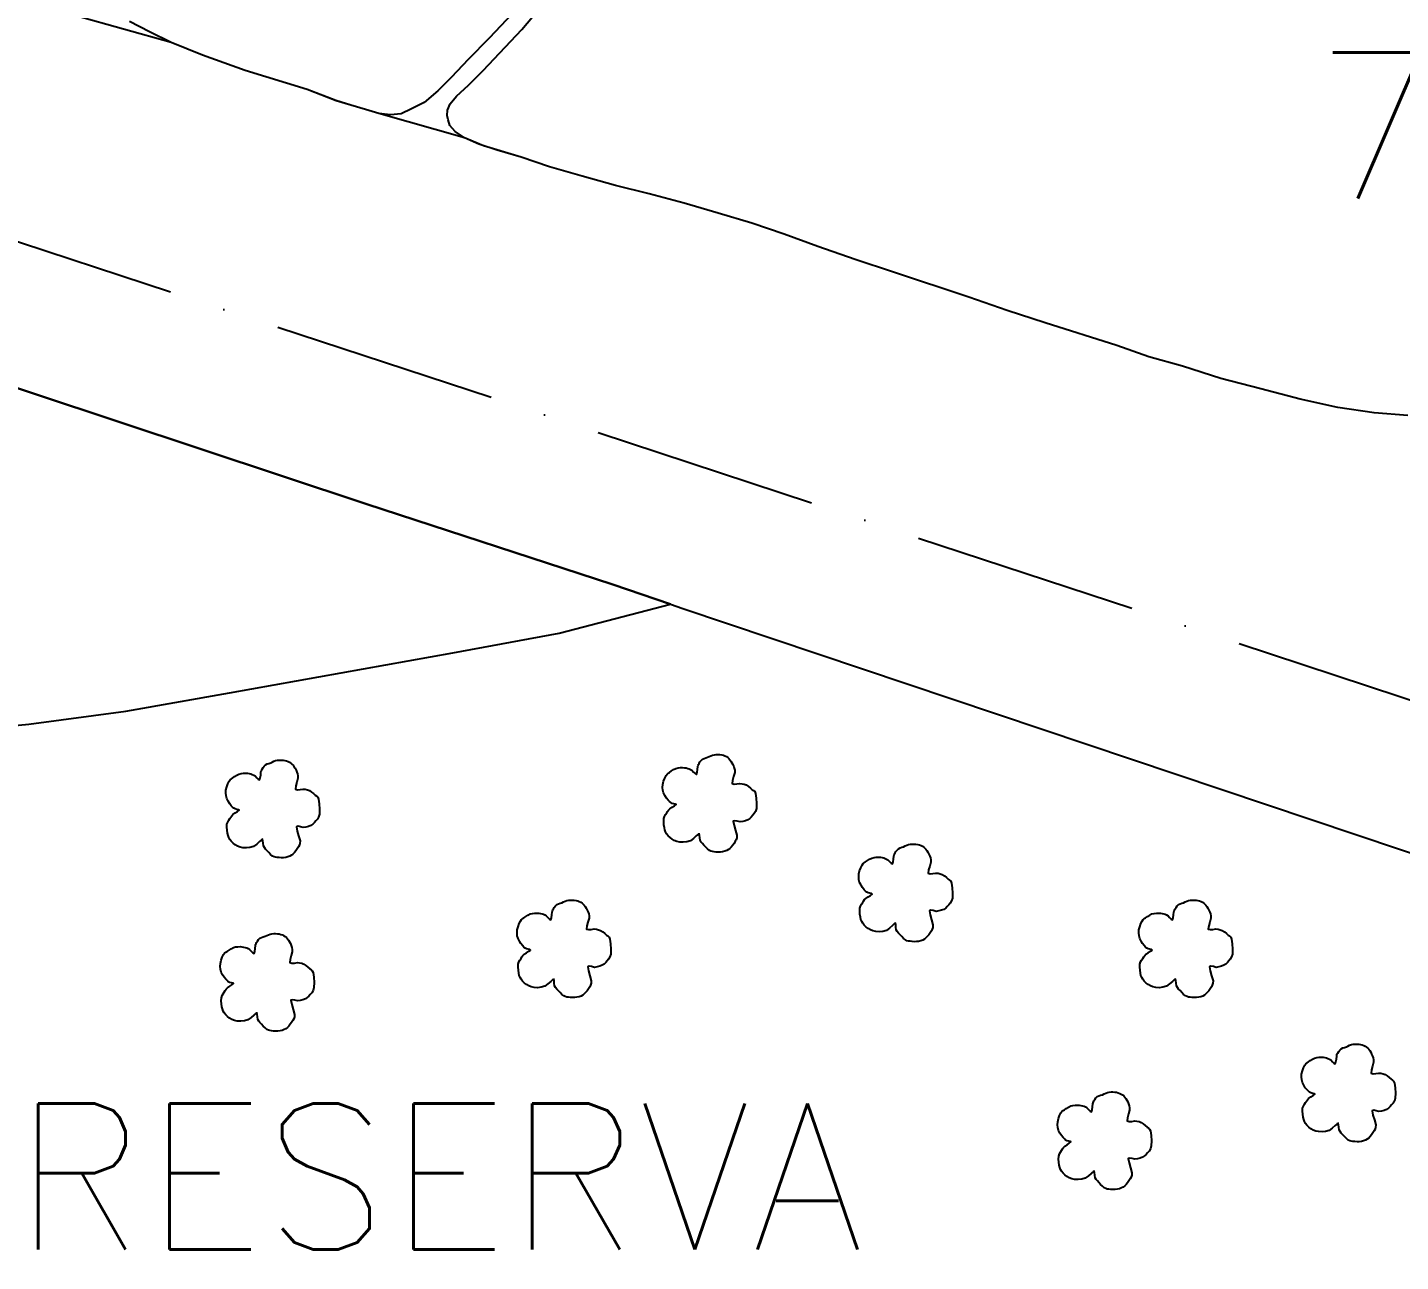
# Model space of a CAD drawing. Extents: x 730929 to 735129, y 7820181 to 7826121.
# Drawn here: x 732161.8 to 732406.4, y 7823783.1 to 7824003 of the extents above; entities that cross this region are included whole.
import ezdxf

# ---------------------------------------------------------------- set-up
doc = ezdxf.new("R2010")
doc.units = 0
doc.header["$MEASUREMENT"] = 0
doc.linetypes.add('LIN0', pattern=[0])
doc.linetypes.add('LIN3', pattern=[30, 20, -5, 0, -5])
for name, color, linetype in [('0114000475069', 5, 'Continuous'), ('0114000475075', 5, 'Continuous'), ('AREA LIVRE', 7, 'Continuous'), ('REDE_DE_LUZ', 6, 'LIN3'), ('RESERVA', 3, 'Continuous'), ('SIMBOLO ARVORE', 118, 'Continuous'), ('TEXTO_NUN_TAL', 7, 'Continuous')]:
    doc.layers.add(name, color=color, linetype=linetype)
doc.layers.add('TEXTO_DIVERSOS', color=7, linetype='Continuous', lineweight=5)
doc.styles.add('Simplex', font='simplex.shx')

msp = doc.modelspace()

# ---------------------------------------------------------------- linework, layer by layer
at = {"layer": '0114000475069'}
msp.add_lwpolyline([(732248.08, 7824005.38), (732244.03, 7824001.08), (732240.29, 7823997.26), (732237.32, 7823994.15), (732234.88, 7823991.67), (732232.44, 7823989.63), (732230.17, 7823988.49), (732228.33, 7823987.58), (732226.45, 7823987.43), (732224.36, 7823987.67), (732221.97, 7823988.38), (732219.38, 7823989.16), (732216.69, 7823989.96), (732211.59, 7823991.95), (732200.54, 7823995.31), (732192.92, 7823998.02), (732187.33, 7824000.32), (732183.48, 7824002.21), (732179.94, 7824004.02)], dxfattribs=at)
at = {"layer": '0114000475075'}
msp.add_lwpolyline([(732407.71, 7823933.81), (732401.68, 7823934.29), (732395.19, 7823935.25), (732388.52, 7823936.75), (732381.52, 7823938.57), (732374.36, 7823940.43), (732367.52, 7823942.63), (732361.56, 7823944.31), (732355.84, 7823946.29), (732343.09, 7823950.32), (732336.28, 7823952.54), (732329.48, 7823954.93), (732316.02, 7823959.35), (732309.19, 7823961.61), (732302.54, 7823963.92), (732296.58, 7823966.16), (732290.79, 7823968.09), (732284.82, 7823969.91), (732278.74, 7823971.68), (732272.49, 7823973.33), (732266.51, 7823974.84), (732260.56, 7823976.49), (732254.78, 7823978.16), (732249.73, 7823979.86), (732245.46, 7823981.13), (732242.16, 7823982.21), (732239.59, 7823983.29), (732237.94, 7823984.46), (732237.03, 7823985.53), (732236.7, 7823986.53), (732236.5, 7823987.31), (732236.58, 7823988.21), (732237.08, 7823989.38), (732238.22, 7823990.73), (732240.31, 7823992.68), (732242.96, 7823995.31), (732249.81, 7824002.62), (732254.29, 7824007.96)], dxfattribs=at)
at = {"layer": 'AREA LIVRE', "flags": 128}
msp.add_lwpolyline([(732266.06, 7823903.72), (732222.04, 7823918.07), (732133.63, 7823947.44), (732112.47, 7823954.36), (732092.1, 7823960.72), (732070.9, 7823967.15), (732054.75, 7823971.43), (732049.37, 7823976.41), (732046.57, 7823975.7), (732049.35, 7823962.46), (732055.03, 7823946.58), (732061.11, 7823931.42), (732068.13, 7823914.49), (732075.42, 7823897.25), (732081.65, 7823887.52), (732099.16, 7823876.72), (732108.91, 7823874.61), (732125.37, 7823875.27), (732162.02, 7823878.8), (732179.3, 7823881.14), (732197.77, 7823884.43), (732237.54, 7823891.54), (732256.51, 7823895.04), (732276.3, 7823900.18)], close=True, dxfattribs=at)
at = {"layer": 'REDE_DE_LUZ', "ltscale": 2, "flags": 128}
msp.add_lwpolyline([(731635.49, 7824137.51), (733120.49, 7823648.63), (733151.13, 7823638.54)], dxfattribs=at)
at = {"layer": 'REDE_DE_LUZ', "linetype": 'ByBlock'}
for points in [[(731998.59, 7824056.54), (732014.17, 7823988.23), (732049.37, 7823976.41), (732054.75, 7823971.43), (732070.9, 7823967.15), (732092.1, 7823960.72), (732112.47, 7823954.36), (732133.63, 7823947.44), (732222.04, 7823918.07), (732266.06, 7823903.72), (732276.3, 7823900.18), (732278.49, 7823899.45), (732510.38, 7823821.56)], [(732407.71, 7823933.81), (732401.68, 7823934.29), (732395.19, 7823935.25), (732388.52, 7823936.75), (732381.52, 7823938.57), (732374.36, 7823940.43), (732367.52, 7823942.63), (732361.56, 7823944.31), (732355.84, 7823946.29), (732343.09, 7823950.32), (732336.28, 7823952.54), (732329.48, 7823954.93), (732316.02, 7823959.35), (732309.19, 7823961.61), (732302.54, 7823963.92), (732296.58, 7823966.16), (732290.79, 7823968.09), (732284.82, 7823969.91), (732278.74, 7823971.68), (732272.49, 7823973.33), (732266.51, 7823974.84), (732260.56, 7823976.49), (732254.78, 7823978.16), (732249.73, 7823979.86), (732243.01, 7823981.86), (732239.59, 7823983.29), (732224.36, 7823987.67), (732221.97, 7823988.38), (732216.78, 7823989.93), (732211.59, 7823991.95), (732200.54, 7823995.31), (732192.92, 7823998.02), (732187.33, 7824000.32), (732161.88, 7824007.44)]]:
    msp.add_lwpolyline(points, dxfattribs=at)
at = {"layer": 'RESERVA', "linetype": 'Continuous'}
msp.add_lwpolyline([(732101.11, 7823595.87), (732047.35, 7823842.8), (732014.17, 7823988.23), (732049.37, 7823976.41), (732046.57, 7823975.7), (732049.35, 7823962.46), (732055.03, 7823946.58), (732061.11, 7823931.42), (732068.13, 7823914.49), (732075.42, 7823897.25), (732081.65, 7823887.52), (732099.16, 7823876.72), (732108.91, 7823874.61), (732125.37, 7823875.27), (732162.02, 7823878.8), (732179.3, 7823881.14), (732197.77, 7823884.43), (732237.54, 7823891.54), (732256.51, 7823895.04), (732276.3, 7823900.18), (732278.49, 7823899.45), (732510.38, 7823821.56)], dxfattribs=at)
at = {"layer": 'SIMBOLO ARVORE', "linetype": 'LIN0', "elevation": 716.76, "flags": 128}
for points in [[(732203.54, 7823858.29), (732203.09, 7823857.9), (732202.59, 7823857.45), (732202.04, 7823857.03), (732201.4, 7823856.86), (732200.75, 7823856.79), (732200.13, 7823856.81), (732199.62, 7823856.92), (732199.17, 7823857.1), (732198.77, 7823857.34), (732198.39, 7823857.62), (732198.07, 7823857.94), (732197.8, 7823858.29), (732197.62, 7823858.62), (732197.49, 7823858.97), (732197.4, 7823859.37), (732197.32, 7823859.91), (732197.28, 7823860.46), (732197.29, 7823860.98), (732197.43, 7823861.37), (732197.61, 7823861.7), (732197.81, 7823861.99), (732197.97, 7823862.26), (732198.14, 7823862.51), (732198.36, 7823862.74), (732198.78, 7823863.02), (732199.18, 7823863.27), (732199.46, 7823863.49), (732199.34, 7823863.58), (732199.08, 7823863.64), (732198.76, 7823863.71), (732198.54, 7823863.84), (732198.31, 7823864.03), (732198.07, 7823864.28), (732197.78, 7823864.65), (732197.5, 7823865.08), (732197.26, 7823865.56), (732197.14, 7823866.05), (732197.09, 7823866.56), (732197.12, 7823867.08), (732197.26, 7823867.66), (732197.47, 7823868.2), (732197.7, 7823868.67), (732197.88, 7823868.91), (732198.08, 7823869.09), (732198.32, 7823869.24), (732198.66, 7823869.48), (732199.03, 7823869.72), (732199.44, 7823869.92), (732199.84, 7823870.02), (732200.23, 7823870.07), (732200.61, 7823870.08), (732200.95, 7823870.06), (732201.27, 7823870.02), (732201.56, 7823869.94), (732201.81, 7823869.86), (732202.06, 7823869.75), (732202.3, 7823869.6), (732202.6, 7823869.28), (732202.88, 7823869), (732203.12, 7823868.87), (732203.24, 7823869.25), (732203.31, 7823869.75), (732203.36, 7823870.26), (732203.41, 7823870.49), (732203.48, 7823870.66), (732203.57, 7823870.82), (732203.73, 7823871.08), (732203.94, 7823871.35), (732204.18, 7823871.59), (732204.46, 7823871.73), (732204.77, 7823871.83), (732205.09, 7823871.92), (732205.38, 7823872.07), (732205.67, 7823872.2), (732205.97, 7823872.32), (732206.3, 7823872.38), (732206.63, 7823872.41), (732206.97, 7823872.41), (732207.29, 7823872.39), (732207.61, 7823872.35), (732207.91, 7823872.27), (732208.18, 7823872.16), (732208.44, 7823872.03), (732208.67, 7823871.87), (732208.88, 7823871.69), (732209.07, 7823871.49), (732209.24, 7823871.25), (732209.43, 7823870.96), (732209.6, 7823870.62), (732209.74, 7823870.27), (732209.86, 7823869.96), (732209.93, 7823869.6), (732209.94, 7823869.18), (732209.73, 7823868.48), (732209.55, 7823867.8), (732209.48, 7823867.23), (732209.84, 7823867.13), (732210.32, 7823867.17), (732210.85, 7823867.25), (732211.24, 7823867.21), (732211.62, 7823867.12), (732211.98, 7823866.98), (732212.36, 7823866.73), (732212.72, 7823866.44), (732213.04, 7823866.14), (732213.29, 7823866), (732213.48, 7823865.8), (732213.63, 7823865.46), (732213.75, 7823864.62), (732213.81, 7823863.68), (732213.79, 7823862.78), (732213.63, 7823862.27), (732213.41, 7823861.88), (732213.13, 7823861.58), (732212.88, 7823861.27), (732212.59, 7823861), (732212.26, 7823860.78), (732211.82, 7823860.61), (732211.36, 7823860.48), (732210.88, 7823860.41), (732210.38, 7823860.55), (732209.96, 7823860.62), (732209.68, 7823860.52), (732209.83, 7823859.77), (732210.07, 7823858.89), (732210.32, 7823858.01), (732210.3, 7823857.57), (732210.2, 7823857.23), (732210.03, 7823856.95), (732209.82, 7823856.58), (732209.57, 7823856.24), (732209.3, 7823855.93), (732209.06, 7823855.67), (732208.8, 7823855.46), (732208.51, 7823855.29), (732208.15, 7823855.16), (732207.77, 7823855.07), (732207.37, 7823855.01), (732206.98, 7823855.01), (732206.61, 7823855.03), (732206.25, 7823855.08), (732205.96, 7823855.12), (732205.68, 7823855.19), (732205.41, 7823855.32), (732205.08, 7823855.6), (732204.75, 7823855.92), (732204.44, 7823856.27), (732204.18, 7823856.54), (732203.96, 7823856.82), (732203.79, 7823857.12), (732203.73, 7823857.59), (732203.68, 7823858.05), (732203.58, 7823858.42), (732203.58, 7823858.42)], [(732281.37, 7823859.29), (732280.92, 7823858.9), (732280.42, 7823858.45), (732279.87, 7823858.03), (732279.23, 7823857.85), (732278.58, 7823857.78), (732277.96, 7823857.81), (732277.45, 7823857.92), (732277, 7823858.1), (732276.6, 7823858.34), (732276.23, 7823858.62), (732275.9, 7823858.94), (732275.63, 7823859.28), (732275.45, 7823859.61), (732275.32, 7823859.97), (732275.24, 7823860.37), (732275.15, 7823860.9), (732275.11, 7823861.45), (732275.13, 7823861.98), (732275.26, 7823862.36), (732275.44, 7823862.7), (732275.65, 7823862.99), (732275.8, 7823863.26), (732275.98, 7823863.5), (732276.2, 7823863.74), (732276.62, 7823864.01), (732277.01, 7823864.27), (732277.3, 7823864.49), (732277.17, 7823864.57), (732276.92, 7823864.64), (732276.6, 7823864.71), (732276.37, 7823864.84), (732276.15, 7823865.03), (732275.91, 7823865.28), (732275.61, 7823865.65), (732275.33, 7823866.08), (732275.1, 7823866.56), (732274.97, 7823867.05), (732274.92, 7823867.56), (732274.95, 7823868.08), (732275.1, 7823868.65), (732275.3, 7823869.2), (732275.54, 7823869.66), (732275.71, 7823869.91), (732275.91, 7823870.09), (732276.15, 7823870.23), (732276.49, 7823870.48), (732276.87, 7823870.72), (732277.27, 7823870.92), (732277.67, 7823871.02), (732278.07, 7823871.07), (732278.45, 7823871.08), (732278.79, 7823871.06), (732279.1, 7823871.01), (732279.39, 7823870.94), (732279.65, 7823870.86), (732279.89, 7823870.75), (732280.14, 7823870.6), (732280.43, 7823870.27), (732280.71, 7823870), (732280.95, 7823869.87), (732281.07, 7823870.24), (732281.14, 7823870.74), (732281.2, 7823871.26), (732281.25, 7823871.49), (732281.31, 7823871.66), (732281.4, 7823871.82), (732281.57, 7823872.08), (732281.77, 7823872.35), (732282.01, 7823872.59), (732282.3, 7823872.72), (732282.6, 7823872.83), (732282.92, 7823872.92), (732283.21, 7823873.06), (732283.51, 7823873.2), (732283.81, 7823873.31), (732284.13, 7823873.37), (732284.47, 7823873.4), (732284.8, 7823873.4), (732285.13, 7823873.39), (732285.44, 7823873.34), (732285.74, 7823873.27), (732286.02, 7823873.16), (732286.28, 7823873.03), (732286.51, 7823872.87), (732286.71, 7823872.69), (732286.9, 7823872.49), (732287.08, 7823872.25), (732287.26, 7823871.95), (732287.43, 7823871.62), (732287.58, 7823871.27), (732287.69, 7823870.95), (732287.76, 7823870.6), (732287.77, 7823870.18), (732287.57, 7823869.48), (732287.39, 7823868.8), (732287.32, 7823868.23), (732287.67, 7823868.13), (732288.15, 7823868.16), (732288.68, 7823868.25), (732289.08, 7823868.2), (732289.45, 7823868.12), (732289.81, 7823867.98), (732290.19, 7823867.72), (732290.55, 7823867.43), (732290.88, 7823867.13), (732291.12, 7823867), (732291.32, 7823866.8), (732291.47, 7823866.46), (732291.59, 7823865.62), (732291.64, 7823864.68), (732291.63, 7823863.78), (732291.47, 7823863.27), (732291.24, 7823862.88), (732290.97, 7823862.58), (732290.72, 7823862.26), (732290.43, 7823862), (732290.09, 7823861.78), (732289.66, 7823861.6), (732289.19, 7823861.48), (732288.72, 7823861.41), (732288.22, 7823861.54), (732287.79, 7823861.62), (732287.51, 7823861.52), (732287.66, 7823860.77), (732287.91, 7823859.89), (732288.16, 7823859.01), (732288.14, 7823858.56), (732288.03, 7823858.23), (732287.86, 7823857.94), (732287.65, 7823857.58), (732287.41, 7823857.24), (732287.14, 7823856.92), (732286.89, 7823856.67), (732286.63, 7823856.46), (732286.34, 7823856.29), (732285.98, 7823856.16), (732285.6, 7823856.06), (732285.21, 7823856.01), (732284.82, 7823856), (732284.44, 7823856.03), (732284.09, 7823856.08), (732283.79, 7823856.11), (732283.52, 7823856.19), (732283.24, 7823856.32), (732282.91, 7823856.59), (732282.59, 7823856.92), (732282.28, 7823857.27), (732282.02, 7823857.54), (732281.8, 7823857.81), (732281.62, 7823858.12), (732281.57, 7823858.59), (732281.51, 7823859.04), (732281.42, 7823859.42), (732281.42, 7823859.42)], [(732316.3, 7823843.33), (732315.85, 7823842.94), (732315.35, 7823842.49), (732314.8, 7823842.07), (732314.16, 7823841.9), (732313.51, 7823841.83), (732312.89, 7823841.85), (732312.38, 7823841.96), (732311.93, 7823842.14), (732311.53, 7823842.38), (732311.15, 7823842.66), (732310.83, 7823842.98), (732310.56, 7823843.33), (732310.38, 7823843.66), (732310.25, 7823844.02), (732310.16, 7823844.42), (732310.08, 7823844.95), (732310.04, 7823845.5), (732310.05, 7823846.02), (732310.19, 7823846.41), (732310.37, 7823846.74), (732310.57, 7823847.04), (732310.73, 7823847.3), (732310.91, 7823847.55), (732311.12, 7823847.78), (732311.55, 7823848.06), (732311.94, 7823848.31), (732312.22, 7823848.53), (732312.1, 7823848.62), (732311.84, 7823848.68), (732311.52, 7823848.75), (732311.3, 7823848.89), (732311.07, 7823849.07), (732310.83, 7823849.32), (732310.54, 7823849.69), (732310.26, 7823850.13), (732310.02, 7823850.6), (732309.9, 7823851.09), (732309.85, 7823851.6), (732309.88, 7823852.12), (732310.02, 7823852.7), (732310.23, 7823853.24), (732310.46, 7823853.71), (732310.64, 7823853.96), (732310.84, 7823854.13), (732311.08, 7823854.28), (732311.42, 7823854.52), (732311.8, 7823854.76), (732312.2, 7823854.96), (732312.6, 7823855.06), (732312.99, 7823855.11), (732313.38, 7823855.12), (732313.71, 7823855.1), (732314.03, 7823855.06), (732314.32, 7823854.99), (732314.57, 7823854.9), (732314.82, 7823854.79), (732315.06, 7823854.64), (732315.36, 7823854.32), (732315.64, 7823854.04), (732315.88, 7823853.91), (732316, 7823854.29), (732316.07, 7823854.79), (732316.12, 7823855.3), (732316.17, 7823855.53), (732316.24, 7823855.7), (732316.33, 7823855.86), (732316.49, 7823856.13), (732316.7, 7823856.39), (732316.94, 7823856.63), (732317.22, 7823856.77), (732317.53, 7823856.87), (732317.85, 7823856.97), (732318.14, 7823857.11), (732318.43, 7823857.24), (732318.73, 7823857.36), (732319.06, 7823857.42), (732319.39, 7823857.45), (732319.73, 7823857.45), (732320.05, 7823857.43), (732320.37, 7823857.39), (732320.67, 7823857.31), (732320.95, 7823857.21), (732321.2, 7823857.07), (732321.44, 7823856.91), (732321.64, 7823856.74), (732321.83, 7823856.53), (732322, 7823856.3), (732322.19, 7823856), (732322.36, 7823855.67), (732322.5, 7823855.31), (732322.62, 7823855), (732322.69, 7823854.64), (732322.7, 7823854.22), (732322.5, 7823853.53), (732322.31, 7823852.84), (732322.24, 7823852.27), (732322.6, 7823852.17), (732323.08, 7823852.21), (732323.61, 7823852.29), (732324, 7823852.25), (732324.38, 7823852.16), (732324.74, 7823852.02), (732325.12, 7823851.77), (732325.48, 7823851.48), (732325.8, 7823851.18), (732326.05, 7823851.04), (732326.25, 7823850.85), (732326.39, 7823850.5), (732326.51, 7823849.66), (732326.57, 7823848.72), (732326.55, 7823847.82), (732326.39, 7823847.31), (732326.17, 7823846.92), (732325.89, 7823846.62), (732325.64, 7823846.31), (732325.35, 7823846.04), (732325.02, 7823845.82), (732324.58, 7823845.65), (732324.12, 7823845.53), (732323.65, 7823845.45), (732323.14, 7823845.59), (732322.72, 7823845.66), (732322.44, 7823845.56), (732322.59, 7823844.82), (732322.84, 7823843.93), (732323.08, 7823843.06), (732323.06, 7823842.61), (732322.96, 7823842.27), (732322.79, 7823841.99), (732322.58, 7823841.63), (732322.33, 7823841.28), (732322.06, 7823840.97), (732321.82, 7823840.72), (732321.56, 7823840.51), (732321.27, 7823840.33), (732320.91, 7823840.2), (732320.53, 7823840.11), (732320.13, 7823840.06), (732319.75, 7823840.05), (732319.37, 7823840.07), (732319.01, 7823840.12), (732318.72, 7823840.16), (732318.44, 7823840.23), (732318.17, 7823840.36), (732317.84, 7823840.64), (732317.51, 7823840.97), (732317.2, 7823841.31), (732316.94, 7823841.58), (732316.72, 7823841.86), (732316.55, 7823842.17), (732316.49, 7823842.64), (732316.44, 7823843.09), (732316.35, 7823843.46), (732316.35, 7823843.46)], [(732255.43, 7823833.36), (732254.98, 7823832.97), (732254.48, 7823832.52), (732253.93, 7823832.1), (732253.29, 7823831.93), (732252.64, 7823831.86), (732252.02, 7823831.88), (732251.51, 7823831.99), (732251.06, 7823832.17), (732250.66, 7823832.41), (732250.28, 7823832.69), (732249.96, 7823833.01), (732249.69, 7823833.36), (732249.51, 7823833.69), (732249.38, 7823834.04), (732249.29, 7823834.45), (732249.21, 7823834.98), (732249.17, 7823835.53), (732249.18, 7823836.05), (732249.32, 7823836.44), (732249.5, 7823836.77), (732249.7, 7823837.06), (732249.86, 7823837.33), (732250.03, 7823837.58), (732250.25, 7823837.81), (732250.67, 7823838.09), (732251.07, 7823838.34), (732251.35, 7823838.56), (732251.23, 7823838.65), (732250.97, 7823838.71), (732250.65, 7823838.78), (732250.43, 7823838.91), (732250.2, 7823839.1), (732249.96, 7823839.35), (732249.67, 7823839.72), (732249.39, 7823840.15), (732249.15, 7823840.63), (732249.03, 7823841.12), (732248.98, 7823841.63), (732249.01, 7823842.15), (732249.15, 7823842.73), (732249.36, 7823843.27), (732249.59, 7823843.74), (732249.77, 7823843.98), (732249.97, 7823844.16), (732250.21, 7823844.31), (732250.55, 7823844.55), (732250.92, 7823844.79), (732251.33, 7823844.99), (732251.73, 7823845.09), (732252.12, 7823845.14), (732252.5, 7823845.15), (732252.84, 7823845.13), (732253.16, 7823845.09), (732253.45, 7823845.01), (732253.7, 7823844.93), (732253.95, 7823844.82), (732254.19, 7823844.67), (732254.49, 7823844.35), (732254.77, 7823844.07), (732255.01, 7823843.94), (732255.12, 7823844.32), (732255.2, 7823844.82), (732255.25, 7823845.33), (732255.3, 7823845.56), (732255.37, 7823845.73), (732255.46, 7823845.89), (732255.62, 7823846.15), (732255.83, 7823846.42), (732256.07, 7823846.66), (732256.35, 7823846.8), (732256.66, 7823846.9), (732256.98, 7823846.99), (732257.27, 7823847.14), (732257.56, 7823847.27), (732257.86, 7823847.39), (732258.19, 7823847.45), (732258.52, 7823847.48), (732258.86, 7823847.48), (732259.18, 7823847.46), (732259.5, 7823847.42), (732259.8, 7823847.34), (732260.07, 7823847.24), (732260.33, 7823847.1), (732260.56, 7823846.94), (732260.77, 7823846.77), (732260.96, 7823846.56), (732261.13, 7823846.32), (732261.32, 7823846.03), (732261.49, 7823845.69), (732261.63, 7823845.34), (732261.75, 7823845.03), (732261.82, 7823844.67), (732261.83, 7823844.25), (732261.62, 7823843.56), (732261.44, 7823842.87), (732261.37, 7823842.3), (732261.73, 7823842.2), (732262.21, 7823842.24), (732262.74, 7823842.32), (732263.13, 7823842.28), (732263.51, 7823842.19), (732263.87, 7823842.05), (732264.25, 7823841.8), (732264.61, 7823841.51), (732264.93, 7823841.21), (732265.18, 7823841.07), (732265.37, 7823840.87), (732265.52, 7823840.53), (732265.64, 7823839.69), (732265.7, 7823838.75), (732265.68, 7823837.85), (732265.52, 7823837.34), (732265.3, 7823836.95), (732265.02, 7823836.65), (732264.77, 7823836.34), (732264.48, 7823836.07), (732264.15, 7823835.85), (732263.71, 7823835.68), (732263.25, 7823835.55), (732262.77, 7823835.48), (732262.27, 7823835.62), (732261.85, 7823835.69), (732261.57, 7823835.59), (732261.72, 7823834.84), (732261.96, 7823833.96), (732262.21, 7823833.08), (732262.19, 7823832.64), (732262.09, 7823832.3), (732261.92, 7823832.02), (732261.71, 7823831.65), (732261.46, 7823831.31), (732261.19, 7823831), (732260.95, 7823830.74), (732260.69, 7823830.53), (732260.4, 7823830.36), (732260.04, 7823830.23), (732259.66, 7823830.14), (732259.26, 7823830.08), (732258.87, 7823830.08), (732258.5, 7823830.1), (732258.14, 7823830.15), (732257.85, 7823830.19), (732257.57, 7823830.26), (732257.3, 7823830.39), (732256.97, 7823830.67), (732256.64, 7823830.99), (732256.33, 7823831.34), (732256.07, 7823831.61), (732255.85, 7823831.89), (732255.68, 7823832.19), (732255.62, 7823832.66), (732255.57, 7823833.12), (732255.47, 7823833.49), (732255.47, 7823833.49)], [(732366.19, 7823833.36), (732365.74, 7823832.97), (732365.24, 7823832.52), (732364.69, 7823832.1), (732364.05, 7823831.93), (732363.4, 7823831.86), (732362.78, 7823831.88), (732362.27, 7823831.99), (732361.82, 7823832.17), (732361.42, 7823832.41), (732361.05, 7823832.69), (732360.72, 7823833.01), (732360.46, 7823833.36), (732360.27, 7823833.69), (732360.14, 7823834.04), (732360.06, 7823834.45), (732359.97, 7823834.98), (732359.93, 7823835.53), (732359.95, 7823836.05), (732360.08, 7823836.44), (732360.26, 7823836.77), (732360.47, 7823837.06), (732360.62, 7823837.33), (732360.8, 7823837.58), (732361.02, 7823837.81), (732361.44, 7823838.09), (732361.83, 7823838.34), (732362.12, 7823838.56), (732361.99, 7823838.65), (732361.74, 7823838.71), (732361.42, 7823838.78), (732361.19, 7823838.91), (732360.97, 7823839.1), (732360.73, 7823839.35), (732360.43, 7823839.72), (732360.15, 7823840.15), (732359.92, 7823840.63), (732359.79, 7823841.12), (732359.74, 7823841.63), (732359.77, 7823842.15), (732359.92, 7823842.73), (732360.12, 7823843.27), (732360.36, 7823843.74), (732360.53, 7823843.98), (732360.73, 7823844.16), (732360.97, 7823844.31), (732361.31, 7823844.55), (732361.69, 7823844.79), (732362.09, 7823844.99), (732362.49, 7823845.09), (732362.89, 7823845.14), (732363.27, 7823845.15), (732363.61, 7823845.13), (732363.92, 7823845.09), (732364.21, 7823845.01), (732364.47, 7823844.93), (732364.71, 7823844.82), (732364.96, 7823844.67), (732365.25, 7823844.35), (732365.53, 7823844.07), (732365.77, 7823843.94), (732365.89, 7823844.32), (732365.96, 7823844.82), (732366.02, 7823845.33), (732366.07, 7823845.56), (732366.13, 7823845.73), (732366.22, 7823845.89), (732366.39, 7823846.15), (732366.59, 7823846.42), (732366.83, 7823846.66), (732367.12, 7823846.8), (732367.42, 7823846.9), (732367.74, 7823846.99), (732368.03, 7823847.14), (732368.33, 7823847.27), (732368.63, 7823847.39), (732368.95, 7823847.45), (732369.29, 7823847.48), (732369.62, 7823847.48), (732369.95, 7823847.46), (732370.26, 7823847.42), (732370.56, 7823847.34), (732370.84, 7823847.24), (732371.1, 7823847.1), (732371.33, 7823846.94), (732371.53, 7823846.77), (732371.72, 7823846.56), (732371.9, 7823846.32), (732372.08, 7823846.03), (732372.25, 7823845.69), (732372.4, 7823845.34), (732372.51, 7823845.03), (732372.58, 7823844.67), (732372.59, 7823844.25), (732372.39, 7823843.56), (732372.21, 7823842.87), (732372.14, 7823842.3), (732372.49, 7823842.2), (732372.97, 7823842.24), (732373.5, 7823842.32), (732373.9, 7823842.28), (732374.27, 7823842.19), (732374.63, 7823842.05), (732375.01, 7823841.8), (732375.37, 7823841.51), (732375.7, 7823841.21), (732375.94, 7823841.07), (732376.14, 7823840.87), (732376.29, 7823840.53), (732376.41, 7823839.69), (732376.46, 7823838.75), (732376.45, 7823837.85), (732376.29, 7823837.34), (732376.06, 7823836.95), (732375.79, 7823836.65), (732375.54, 7823836.34), (732375.25, 7823836.07), (732374.91, 7823835.85), (732374.48, 7823835.68), (732374.01, 7823835.55), (732373.54, 7823835.48), (732373.04, 7823835.62), (732372.61, 7823835.69), (732372.33, 7823835.59), (732372.48, 7823834.84), (732372.73, 7823833.96), (732372.98, 7823833.08), (732372.96, 7823832.64), (732372.85, 7823832.3), (732372.68, 7823832.02), (732372.47, 7823831.65), (732372.23, 7823831.31), (732371.96, 7823831), (732371.71, 7823830.74), (732371.45, 7823830.53), (732371.16, 7823830.36), (732370.8, 7823830.23), (732370.42, 7823830.14), (732370.03, 7823830.08), (732369.64, 7823830.08), (732369.26, 7823830.1), (732368.91, 7823830.15), (732368.61, 7823830.19), (732368.34, 7823830.26), (732368.06, 7823830.39), (732367.73, 7823830.67), (732367.41, 7823830.99), (732367.1, 7823831.34), (732366.84, 7823831.61), (732366.62, 7823831.89), (732366.44, 7823832.19), (732366.39, 7823832.66), (732366.33, 7823833.12), (732366.24, 7823833.49), (732366.24, 7823833.49)], [(732202.54, 7823827.38), (732202.09, 7823826.99), (732201.59, 7823826.54), (732201.04, 7823826.12), (732200.4, 7823825.94), (732199.75, 7823825.87), (732199.13, 7823825.9), (732198.62, 7823826.01), (732198.17, 7823826.19), (732197.77, 7823826.43), (732197.39, 7823826.71), (732197.07, 7823827.03), (732196.8, 7823827.37), (732196.62, 7823827.7), (732196.49, 7823828.06), (732196.4, 7823828.46), (732196.32, 7823828.99), (732196.28, 7823829.54), (732196.3, 7823830.07), (732196.43, 7823830.45), (732196.61, 7823830.79), (732196.82, 7823831.08), (732196.97, 7823831.35), (732197.15, 7823831.59), (732197.37, 7823831.83), (732197.79, 7823832.1), (732198.18, 7823832.36), (732198.46, 7823832.58), (732198.34, 7823832.66), (732198.09, 7823832.73), (732197.76, 7823832.8), (732197.54, 7823832.93), (732197.31, 7823833.12), (732197.08, 7823833.37), (732196.78, 7823833.74), (732196.5, 7823834.17), (732196.26, 7823834.65), (732196.14, 7823835.14), (732196.09, 7823835.65), (732196.12, 7823836.17), (732196.27, 7823836.74), (732196.47, 7823837.29), (732196.7, 7823837.75), (732196.88, 7823838), (732197.08, 7823838.18), (732197.32, 7823838.32), (732197.66, 7823838.57), (732198.04, 7823838.81), (732198.44, 7823839.01), (732198.84, 7823839.11), (732199.24, 7823839.16), (732199.62, 7823839.17), (732199.96, 7823839.15), (732200.27, 7823839.1), (732200.56, 7823839.03), (732200.82, 7823838.95), (732201.06, 7823838.84), (732201.3, 7823838.69), (732201.6, 7823838.36), (732201.88, 7823838.09), (732202.12, 7823837.96), (732202.24, 7823838.33), (732202.31, 7823838.83), (732202.36, 7823839.35), (732202.41, 7823839.58), (732202.48, 7823839.75), (732202.57, 7823839.91), (732202.73, 7823840.17), (732202.94, 7823840.44), (732203.18, 7823840.68), (732203.47, 7823840.81), (732203.77, 7823840.92), (732204.09, 7823841.01), (732204.38, 7823841.15), (732204.67, 7823841.29), (732204.97, 7823841.4), (732205.3, 7823841.46), (732205.64, 7823841.49), (732205.97, 7823841.49), (732206.3, 7823841.48), (732206.61, 7823841.43), (732206.91, 7823841.36), (732207.19, 7823841.25), (732207.44, 7823841.12), (732207.68, 7823840.96), (732207.88, 7823840.78), (732208.07, 7823840.58), (732208.25, 7823840.34), (732208.43, 7823840.04), (732208.6, 7823839.71), (732208.74, 7823839.36), (732208.86, 7823839.04), (732208.93, 7823838.69), (732208.94, 7823838.27), (732208.74, 7823837.57), (732208.56, 7823836.89), (732208.49, 7823836.32), (732208.84, 7823836.22), (732209.32, 7823836.25), (732209.85, 7823836.34), (732210.24, 7823836.29), (732210.62, 7823836.21), (732210.98, 7823836.07), (732211.36, 7823835.81), (732211.72, 7823835.52), (732212.04, 7823835.22), (732212.29, 7823835.09), (732212.49, 7823834.89), (732212.63, 7823834.55), (732212.75, 7823833.71), (732212.81, 7823832.77), (732212.79, 7823831.87), (732212.64, 7823831.36), (732212.41, 7823830.97), (732212.14, 7823830.67), (732211.88, 7823830.35), (732211.59, 7823830.09), (732211.26, 7823829.87), (732210.83, 7823829.69), (732210.36, 7823829.57), (732209.89, 7823829.5), (732209.38, 7823829.63), (732208.96, 7823829.71), (732208.68, 7823829.61), (732208.83, 7823828.86), (732209.08, 7823827.98), (732209.33, 7823827.1), (732209.31, 7823826.65), (732209.2, 7823826.32), (732209.03, 7823826.03), (732208.82, 7823825.67), (732208.57, 7823825.33), (732208.31, 7823825.01), (732208.06, 7823824.76), (732207.8, 7823824.55), (732207.51, 7823824.38), (732207.15, 7823824.25), (732206.77, 7823824.15), (732206.38, 7823824.1), (732205.99, 7823824.09), (732205.61, 7823824.12), (732205.25, 7823824.17), (732204.96, 7823824.2), (732204.68, 7823824.28), (732204.41, 7823824.41), (732204.08, 7823824.68), (732203.75, 7823825.01), (732203.44, 7823825.36), (732203.18, 7823825.63), (732202.96, 7823825.9), (732202.79, 7823826.21), (732202.73, 7823826.68), (732202.68, 7823827.13), (732202.59, 7823827.51), (732202.59, 7823827.51)], [(732395.19, 7823807.68), (732394.74, 7823807.29), (732394.23, 7823806.84), (732393.68, 7823806.42), (732393.04, 7823806.25), (732392.4, 7823806.18), (732391.77, 7823806.2), (732391.27, 7823806.31), (732390.81, 7823806.49), (732390.41, 7823806.73), (732390.04, 7823807.01), (732389.71, 7823807.33), (732389.45, 7823807.68), (732389.27, 7823808.01), (732389.14, 7823808.36), (732389.05, 7823808.76), (732388.96, 7823809.3), (732388.92, 7823809.85), (732388.94, 7823810.37), (732389.07, 7823810.76), (732389.26, 7823811.09), (732389.46, 7823811.38), (732389.62, 7823811.65), (732389.79, 7823811.9), (732390.01, 7823812.13), (732390.43, 7823812.41), (732390.83, 7823812.66), (732391.11, 7823812.88), (732390.99, 7823812.97), (732390.73, 7823813.03), (732390.41, 7823813.1), (732390.19, 7823813.23), (732389.96, 7823813.42), (732389.72, 7823813.67), (732389.42, 7823814.04), (732389.14, 7823814.47), (732388.91, 7823814.95), (732388.78, 7823815.44), (732388.73, 7823815.95), (732388.76, 7823816.47), (732388.91, 7823817.05), (732389.11, 7823817.59), (732389.35, 7823818.06), (732389.53, 7823818.3), (732389.73, 7823818.48), (732389.96, 7823818.62), (732390.3, 7823818.87), (732390.68, 7823819.11), (732391.08, 7823819.31), (732391.49, 7823819.41), (732391.88, 7823819.46), (732392.26, 7823819.47), (732392.6, 7823819.45), (732392.91, 7823819.41), (732393.2, 7823819.33), (732393.46, 7823819.25), (732393.7, 7823819.14), (732393.95, 7823818.99), (732394.24, 7823818.67), (732394.52, 7823818.39), (732394.76, 7823818.26), (732394.88, 7823818.63), (732394.96, 7823819.14), (732395.01, 7823819.65), (732395.06, 7823819.88), (732395.12, 7823820.05), (732395.22, 7823820.21), (732395.38, 7823820.47), (732395.58, 7823820.74), (732395.83, 7823820.98), (732396.11, 7823821.11), (732396.42, 7823821.22), (732396.73, 7823821.31), (732397.02, 7823821.45), (732397.32, 7823821.59), (732397.62, 7823821.71), (732397.95, 7823821.77), (732398.28, 7823821.8), (732398.61, 7823821.8), (732398.94, 7823821.78), (732399.26, 7823821.74), (732399.56, 7823821.66), (732399.83, 7823821.55), (732400.09, 7823821.42), (732400.32, 7823821.26), (732400.53, 7823821.08), (732400.72, 7823820.88), (732400.89, 7823820.64), (732401.08, 7823820.34), (732401.24, 7823820.01), (732401.39, 7823819.66), (732401.5, 7823819.35), (732401.57, 7823818.99), (732401.58, 7823818.57), (732401.38, 7823817.87), (732401.2, 7823817.19), (732401.13, 7823816.62), (732401.48, 7823816.52), (732401.97, 7823816.56), (732402.5, 7823816.64), (732402.89, 7823816.6), (732403.26, 7823816.51), (732403.62, 7823816.37), (732404.01, 7823816.12), (732404.37, 7823815.83), (732404.69, 7823815.53), (732404.94, 7823815.39), (732405.13, 7823815.19), (732405.28, 7823814.85), (732405.4, 7823814.01), (732405.46, 7823813.07), (732405.44, 7823812.17), (732405.28, 7823811.66), (732405.05, 7823811.27), (732404.78, 7823810.97), (732404.53, 7823810.66), (732404.24, 7823810.39), (732403.91, 7823810.17), (732403.47, 7823810), (732403, 7823809.87), (732402.53, 7823809.8), (732402.03, 7823809.94), (732401.61, 7823810.01), (732401.33, 7823809.91), (732401.47, 7823809.16), (732401.72, 7823808.28), (732401.97, 7823807.4), (732401.95, 7823806.96), (732401.85, 7823806.62), (732401.68, 7823806.34), (732401.46, 7823805.97), (732401.22, 7823805.63), (732400.95, 7823805.32), (732400.71, 7823805.06), (732400.44, 7823804.85), (732400.15, 7823804.68), (732399.8, 7823804.55), (732399.41, 7823804.46), (732399.02, 7823804.4), (732398.63, 7823804.4), (732398.25, 7823804.42), (732397.9, 7823804.47), (732397.61, 7823804.51), (732397.33, 7823804.58), (732397.06, 7823804.71), (732396.73, 7823804.99), (732396.4, 7823805.31), (732396.09, 7823805.66), (732395.83, 7823805.93), (732395.61, 7823806.21), (732395.43, 7823806.51), (732395.38, 7823806.98), (732395.33, 7823807.44), (732395.23, 7823807.81), (732395.23, 7823807.81)], [(732351.72, 7823799.16), (732351.27, 7823798.77), (732350.77, 7823798.32), (732350.22, 7823797.9), (732349.58, 7823797.72), (732348.93, 7823797.65), (732348.31, 7823797.68), (732347.8, 7823797.79), (732347.35, 7823797.97), (732346.95, 7823798.21), (732346.58, 7823798.49), (732346.25, 7823798.81), (732345.98, 7823799.16), (732345.8, 7823799.48), (732345.67, 7823799.84), (732345.59, 7823800.24), (732345.5, 7823800.77), (732345.46, 7823801.32), (732345.48, 7823801.85), (732345.61, 7823802.23), (732345.79, 7823802.57), (732346, 7823802.86), (732346.15, 7823803.13), (732346.33, 7823803.37), (732346.55, 7823803.61), (732346.97, 7823803.88), (732347.36, 7823804.14), (732347.65, 7823804.36), (732347.52, 7823804.45), (732347.27, 7823804.51), (732346.95, 7823804.58), (732346.72, 7823804.71), (732346.49, 7823804.9), (732346.26, 7823805.15), (732345.96, 7823805.52), (732345.68, 7823805.95), (732345.45, 7823806.43), (732345.32, 7823806.92), (732345.27, 7823807.43), (732345.3, 7823807.95), (732345.45, 7823808.52), (732345.65, 7823809.07), (732345.88, 7823809.53), (732346.06, 7823809.78), (732346.26, 7823809.96), (732346.5, 7823810.1), (732346.84, 7823810.35), (732347.22, 7823810.59), (732347.62, 7823810.79), (732348.02, 7823810.89), (732348.42, 7823810.94), (732348.8, 7823810.95), (732349.14, 7823810.93), (732349.45, 7823810.88), (732349.74, 7823810.81), (732350, 7823810.73), (732350.24, 7823810.62), (732350.48, 7823810.47), (732350.78, 7823810.14), (732351.06, 7823809.87), (732351.3, 7823809.74), (732351.42, 7823810.11), (732351.49, 7823810.61), (732351.55, 7823811.13), (732351.6, 7823811.36), (732351.66, 7823811.53), (732351.75, 7823811.69), (732351.92, 7823811.95), (732352.12, 7823812.22), (732352.36, 7823812.46), (732352.65, 7823812.59), (732352.95, 7823812.7), (732353.27, 7823812.79), (732353.56, 7823812.93), (732353.85, 7823813.07), (732354.16, 7823813.18), (732354.48, 7823813.24), (732354.82, 7823813.27), (732355.15, 7823813.27), (732355.48, 7823813.26), (732355.79, 7823813.21), (732356.09, 7823813.14), (732356.37, 7823813.03), (732356.62, 7823812.9), (732356.86, 7823812.74), (732357.06, 7823812.56), (732357.25, 7823812.36), (732357.43, 7823812.12), (732357.61, 7823811.82), (732357.78, 7823811.49), (732357.92, 7823811.14), (732358.04, 7823810.82), (732358.11, 7823810.47), (732358.12, 7823810.05), (732357.92, 7823809.35), (732357.74, 7823808.67), (732357.67, 7823808.1), (732358.02, 7823808), (732358.5, 7823808.03), (732359.03, 7823808.12), (732359.43, 7823808.08), (732359.8, 7823807.99), (732360.16, 7823807.85), (732360.54, 7823807.59), (732360.9, 7823807.3), (732361.23, 7823807), (732361.47, 7823806.87), (732361.67, 7823806.67), (732361.82, 7823806.33), (732361.94, 7823805.49), (732361.99, 7823804.55), (732361.98, 7823803.65), (732361.82, 7823803.14), (732361.59, 7823802.75), (732361.32, 7823802.45), (732361.06, 7823802.13), (732360.78, 7823801.87), (732360.44, 7823801.65), (732360.01, 7823801.47), (732359.54, 7823801.35), (732359.07, 7823801.28), (732358.57, 7823801.42), (732358.14, 7823801.49), (732357.86, 7823801.39), (732358.01, 7823800.64), (732358.26, 7823799.76), (732358.51, 7823798.88), (732358.49, 7823798.43), (732358.38, 7823798.1), (732358.21, 7823797.81), (732358, 7823797.45), (732357.75, 7823797.11), (732357.49, 7823796.79), (732357.24, 7823796.54), (732356.98, 7823796.33), (732356.69, 7823796.16), (732356.33, 7823796.03), (732355.95, 7823795.94), (732355.56, 7823795.88), (732355.17, 7823795.87), (732354.79, 7823795.9), (732354.43, 7823795.95), (732354.14, 7823795.98), (732353.87, 7823796.06), (732353.59, 7823796.19), (732353.26, 7823796.47), (732352.94, 7823796.79), (732352.63, 7823797.14), (732352.37, 7823797.41), (732352.15, 7823797.68), (732351.97, 7823797.99), (732351.91, 7823798.46), (732351.86, 7823798.91), (732351.77, 7823799.29), (732351.77, 7823799.29)]]:
    msp.add_lwpolyline(points, dxfattribs=at)

# ---------------------------------------------------------------- texts
at = {"layer": 'TEXTO_DIVERSOS', "linetype": 'Continuous', "style": 'Simplex'}
msp.add_text('RESERVA', height=26, dxfattribs=at).set_placement((732159.19, 7823785.21, 1433.52))
at = {"layer": 'TEXTO_NUN_TAL', "linetype": 'Continuous', "style": 'Simplex'}
msp.add_text('75', height=26, dxfattribs=at).set_placement((732390.99, 7823972.52, 716.76))

doc.saveas('drawing.dxf')
